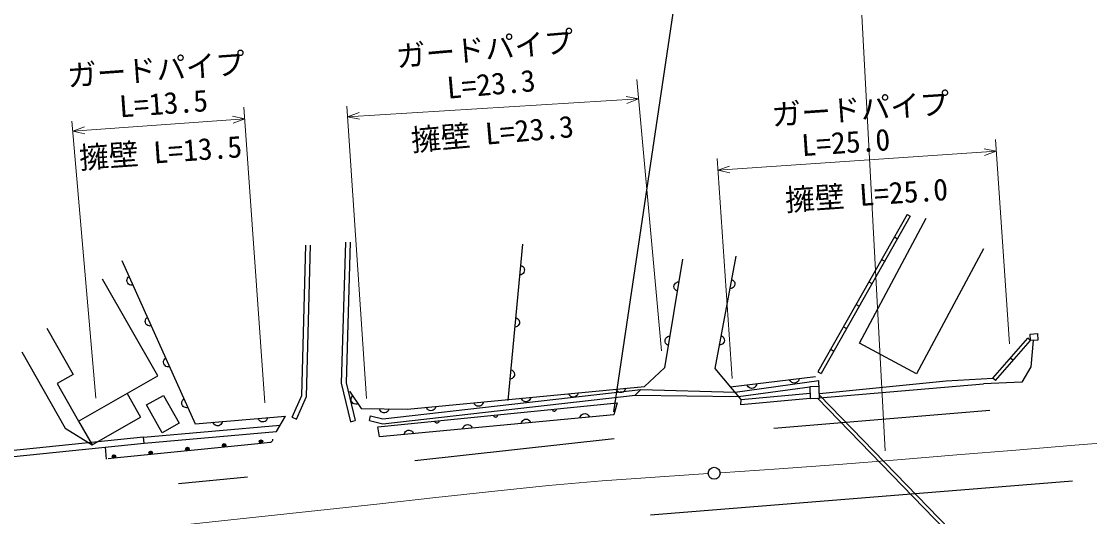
# Model space of a CAD drawing. Units: millimetres, scale not verified. Extents: x 40000 to 680000, y 20000 to 380000.
# Drawn here: x 387547 to 477442, y 277078 to 318759 of the extents above; entities that cross this region are included whole.
import ezdxf
from ezdxf.enums import TextEntityAlignment as Align

# ---------------------------------------------------------------- set-up
doc = ezdxf.new("R2010")
doc.units = ezdxf.units.MM
doc.header["$LTSCALE"] = 1000
doc.linetypes.add('CHAIN', pattern=[18.5, 12, -1.5, 3.5, -1.5])
for name, color, linetype, lineweight in [('M-BGD', 7, 'Continuous', 25), ('M-BMK', 2, 'CHAIN', 13), ('M-BMK-SRVR', 3, 'Continuous', 25), ('M-STR-HTXT', 7, 'Continuous', 13), ('M-STR-STRC', 7, 'Continuous', 25)]:
    doc.layers.add(name, color=color, linetype=linetype, lineweight=lineweight)
doc.styles.add('ＭＳ ゴシック', font='')
doc.styles.get('ＭＳ ゴシック').set_extended_font_data('MS Gothic')

msp = doc.modelspace()

# ---------------------------------------------------------------- linework, layer by layer
at = {"layer": 'M-BGD'}
for p, q in [((462081, 302508), (454582, 289272)), ((462342, 302360), (454843, 289124)), ((458073, 291666), (463698, 302184)), ((462081, 302508), (462342, 302360)), ((461010, 300617), (461271, 300469)), ((411143, 287276), (411483, 299937)), ((411540, 287186), (411883, 299927)), ((414811, 300176), (414468, 288308)), ((415211, 300164), (414870, 288349)), ((428500, 286849), (429751, 300010)), ((468499, 299616), (462874, 289098)), ((396007, 298640), (402160, 284899)), ((443183, 298733), (441673, 289599)), ((445926, 289549), (447688, 299010)), ((459939, 298726), (460200, 298578)), ((399024, 288920), (394380, 297060)), ((458867, 296835), (459128, 296687)), ((457796, 294944), (458057, 294797)), ((389683, 292952), (391913, 289043)), ((456725, 293054), (456986, 292906)), ((472425, 292435), (473045, 292482)), ((472467, 291890), (472425, 292435)), ((473045, 292482), (473086, 291937)), ((462874, 289098), (458073, 291666)), ((469304, 288740), (472242, 292088)), ((469530, 288542), (472467, 291890)), ((472467, 291890), (472242, 292088)), ((473086, 291937), (472467, 291890)), ((472699, 291908), (472499, 289674)), ((387581, 290955), (391244, 284515)), ((455654, 291163), (455915, 291015)), ((470998, 290216), (470773, 290414)), ((439987, 288040), (441673, 289599)), ((448115, 286932), (445926, 289549)), ((472499, 289674), (471744, 288391)), ((391913, 289043), (390557, 288269)), ((392356, 285116), (399024, 288920)), ((447231, 287989), (454381, 288869)), ((454582, 289272), (454843, 289124)), ((465378, 288517), (469304, 288740)), ((469530, 288542), (469304, 288740)), ((390557, 288269), (392356, 285116)), ((414468, 288308), (415247, 285068)), ((414870, 288349), (415636, 285161)), ((417975, 285298), (439689, 287765)), ((420034, 286134), (439987, 288040)), ((439192, 287306), (439689, 287765)), ((439689, 287765), (447602, 287546)), ((447602, 287546), (454667, 288523)), ((447905, 287184), (453903, 288014)), ((454683, 288039), (453903, 288014)), ((453903, 288014), (453935, 287019)), ((454715, 287044), (454667, 288523)), ((454702, 287449), (465378, 288517)), ((454714, 287083), (468523, 288265)), ((471744, 288391), (468523, 288265)), ((396440, 287446), (397575, 285457)), ((398090, 286479), (399513, 287277)), ((399513, 287277), (400829, 284931)), ((410334, 285448), (411143, 287276)), ((410699, 285286), (411540, 287186)), ((415157, 287641), (416133, 286178)), ((417951, 284892), (439192, 287306)), ((439192, 287306), (447905, 287184)), ((453935, 287019), (448090, 286479)), ((448090, 286479), (448115, 286932)), ((448115, 286932), (453921, 287459)), ((453935, 287019), (454715, 287044)), ((466368, 274869), (454532, 287038)), ((466786, 274869), (454707, 287288)), ((399407, 284132), (398090, 286479)), ((416133, 286178), (420034, 286134)), ((417551, 284626), (437681, 286666)), ((437681, 286666), (437415, 285646)), ((450867, 284535), (469055, 286040)), ((392356, 285116), (393491, 283127)), ((393491, 283127), (397575, 285457)), ((402160, 284899), (409773, 285545)), ((409006, 284252), (409773, 285545)), ((410334, 285448), (410699, 285286)), ((415247, 285068), (415636, 285161)), ((416842, 285158), (416935, 285547)), ((416842, 285158), (417951, 284892)), ((416935, 285547), (417975, 285298)), ((437415, 285646), (417684, 283784)), ((391244, 284515), (393491, 283127)), ((397831, 283769), (409320, 284782)), ((397875, 283271), (409006, 284252)), ((400829, 284931), (399407, 284132)), ((417684, 283784), (417551, 284626)), ((382869, 281716), (397875, 283271)), ((397831, 283769), (383364, 282270)), ((407722, 283240), (395352, 281988)), ((397875, 283271), (397831, 283769)), ((408219, 283290), (407722, 283240)), ((420666, 281809), (437430, 283640)), ((394715, 281906), (394617, 282933)), ((395352, 281988), (394855, 281938)), ((400769, 279855), (406588, 280425)), ((440498, 277243), (476013, 280095))]:
    msp.add_line(p, q, dxfattribs=at)
for points in [[(429581, 298214), (429669, 298174), (429742, 298119), (429823, 298035), (429862, 297942), (429881, 297846), (429869, 297723), (429833, 297632), (429776, 297549), (429681, 297480), (429599, 297439), (429505, 297418)], [(396940, 296557), (396843, 296549), (396752, 296560), (396641, 296594), (396561, 296655), (396497, 296729), (396446, 296842), (396433, 296939), (396441, 297039), (396490, 297146), (396541, 297222), (396613, 297287)], [(442741, 296055), (442655, 296102), (442586, 296162), (442511, 296251), (442478, 296346), (442466, 296443), (442486, 296565), (442529, 296654), (442591, 296733), (442691, 296795), (442775, 296830), (442871, 296844)], [(447320, 297038), (447405, 296990), (447473, 296928), (447545, 296838), (447577, 296742), (447587, 296645), (447564, 296523), (447519, 296435), (447456, 296358), (447355, 296297), (447270, 296264), (447174, 296252)], [(398478, 293122), (398381, 293113), (398290, 293125), (398179, 293159), (398099, 293219), (398035, 293294), (397984, 293407), (397972, 293504), (397979, 293604), (398028, 293711), (398079, 293787), (398151, 293852)], [(429163, 293828), (429252, 293787), (429325, 293732), (429405, 293648), (429445, 293556), (429464, 293459), (429452, 293336), (429415, 293245), (429359, 293162), (429264, 293093), (429182, 293052), (429088, 293031)], [(441986, 291488), (441900, 291535), (441831, 291595), (441757, 291684), (441724, 291779), (441711, 291876), (441731, 291998), (441774, 292086), (441836, 292165), (441936, 292228), (442020, 292263), (442116, 292277)], [(446440, 292307), (446524, 292259), (446592, 292198), (446665, 292107), (446696, 292011), (446706, 291914), (446683, 291792), (446639, 291705), (446575, 291627), (446475, 291566), (446389, 291533), (446293, 291521)], [(400016, 289686), (399919, 289678), (399828, 289690), (399717, 289723), (399637, 289784), (399573, 289858), (399522, 289972), (399510, 290069), (399517, 290169), (399566, 290276), (399617, 290352), (399689, 290417)], [(428746, 289441), (428835, 289400), (428908, 289345), (428988, 289261), (429028, 289169), (429047, 289073), (429035, 288949), (428998, 288858), (428942, 288775), (428847, 288706), (428765, 288666), (428671, 288644)], [(452990, 288698), (452970, 288603), (452932, 288520), (452867, 288423), (452786, 288365), (452696, 288325), (452573, 288310), (452476, 288326), (452383, 288363), (452295, 288441), (452237, 288513), (452196, 288600)], [(438390, 287888), (438367, 287793), (438326, 287711), (438259, 287616), (438176, 287560), (438085, 287523), (437962, 287511), (437865, 287530), (437773, 287570), (437687, 287650), (437632, 287723), (437593, 287812)], [(449415, 288258), (449395, 288163), (449357, 288080), (449292, 287983), (449210, 287925), (449120, 287885), (448997, 287870), (448901, 287886), (448807, 287923), (448719, 288001), (448662, 288073), (448621, 288160)], [(401554, 286251), (401457, 286243), (401366, 286255), (401255, 286288), (401175, 286349), (401111, 286423), (401061, 286536), (401048, 286634), (401056, 286733), (401104, 286841), (401156, 286916), (401227, 286981)], [(415867, 286577), (415772, 286553), (415681, 286549), (415566, 286564), (415477, 286610), (415401, 286673), (415333, 286776), (415304, 286870), (415295, 286970), (415325, 287083), (415363, 287167), (415423, 287243)], [(430409, 287125), (430386, 287031), (430345, 286948), (430278, 286854), (430195, 286797), (430104, 286761), (429981, 286749), (429884, 286768), (429792, 286807), (429706, 286887), (429651, 286960), (429612, 287049)], [(434399, 287507), (434376, 287412), (434336, 287330), (434269, 287235), (434185, 287179), (434095, 287142), (433971, 287130), (433875, 287149), (433783, 287188), (433697, 287269), (433642, 287342), (433603, 287430)], [(418483, 286151), (418450, 286060), (418402, 285982), (418325, 285895), (418236, 285848), (418142, 285821), (418018, 285823), (417924, 285852), (417837, 285901), (417760, 285990), (417712, 286068), (417684, 286161)], [(422428, 286363), (422405, 286268), (422364, 286186), (422297, 286091), (422214, 286035), (422123, 285998), (422000, 285986), (421903, 286005), (421811, 286044), (421725, 286125), (421670, 286198), (421631, 286286)], [(426418, 286744), (426395, 286649), (426355, 286567), (426288, 286472), (426205, 286416), (426114, 286379), (425990, 286367), (425894, 286386), (425802, 286426), (425716, 286506), (425661, 286579), (425622, 286668)], [(432187, 286109), (432207, 286065), (432235, 286029), (432278, 285989), (432324, 285969), (432373, 285959), (432434, 285965), (432479, 285985), (432521, 286013), (432555, 286061), (432574, 286102), (432585, 286150)], [(404462, 285094), (404437, 285000), (404396, 284918), (404328, 284824), (404244, 284768), (404153, 284733), (404029, 284722), (403933, 284742), (403842, 284782), (403757, 284864), (403702, 284937), (403664, 285026)], [(408268, 285417), (408244, 285323), (408203, 285241), (408134, 285147), (408051, 285092), (407959, 285056), (407836, 285045), (407740, 285065), (407648, 285106), (407563, 285187), (407508, 285260), (407471, 285349)], [(422329, 285110), (422348, 285066), (422376, 285030), (422419, 284990), (422466, 284970), (422514, 284960), (422576, 284967), (422621, 284986), (422662, 285015), (422697, 285062), (422716, 285103), (422727, 285151)], [(427258, 285610), (427278, 285566), (427306, 285529), (427349, 285489), (427395, 285470), (427443, 285460), (427505, 285466), (427550, 285486), (427591, 285514), (427626, 285562), (427645, 285603), (427656, 285650)], [(429618, 284910), (429641, 285005), (429682, 285087), (429749, 285182), (429832, 285238), (429923, 285275), (430047, 285286), (430143, 285267), (430235, 285228), (430321, 285147), (430376, 285074), (430414, 284985)], [(434551, 285376), (434574, 285470), (434614, 285553), (434682, 285647), (434765, 285703), (434856, 285740), (434979, 285752), (435075, 285733), (435168, 285693), (435253, 285613), (435309, 285540), (435347, 285451)], [(419753, 283979), (419776, 284074), (419816, 284156), (419884, 284251), (419967, 284307), (420058, 284343), (420181, 284355), (420277, 284336), (420369, 284297), (420455, 284216), (420510, 284143), (420549, 284054)], [(424685, 284445), (424708, 284539), (424749, 284621), (424816, 284716), (424899, 284772), (424990, 284809), (425114, 284821), (425210, 284802), (425302, 284762), (425388, 284682), (425443, 284609), (425482, 284520)], [(408692, 283589), (408691, 283543), (408682, 283490), (408659, 283438), (408634, 283403), (408597, 283366), (408554, 283339), (408511, 283324), (408468, 283315), (408219, 283290)]]:
    msp.add_lwpolyline(points, dxfattribs=at)
for centre, radius in [((404615, 283075), 149), ((404615, 283075), 132), ((404615, 283075), 115), ((404615, 283075), 96.8), ((407707, 283388), 149), ((407707, 283388), 132), ((407707, 283388), 115), ((407707, 283388), 96.8), ((407707, 283388), 79.5), ((407707, 283388), 58.5), ((407707, 283388), 40.5), ((407707, 283388), 23.3), ((407707, 283388), 4.5), ((395337, 282137), 149), ((398430, 282450), 149), ((398430, 282450), 132), ((398430, 282450), 115), ((398430, 282450), 96.8), ((398430, 282450), 79.5), ((398430, 282450), 58.5), ((398430, 282450), 40.5), ((398430, 282450), 23.3), ((398430, 282450), 4.5), ((401522, 282762), 149), ((401522, 282762), 132), ((401522, 282762), 115), ((401522, 282762), 96.8), ((401522, 282762), 79.5), ((401522, 282762), 58.5), ((401522, 282762), 40.5), ((401522, 282762), 23.3), ((401522, 282762), 4.5), ((404615, 283075), 79.5), ((404615, 283075), 58.5), ((404615, 283075), 40.5), ((404615, 283075), 23.3), ((404615, 283075), 4.5), ((395337, 282137), 132), ((395337, 282137), 115), ((395337, 282137), 96.8), ((395337, 282137), 79.5), ((395337, 282137), 58.5), ((395337, 282137), 40.5), ((395337, 282137), 23.3), ((395337, 282137), 4.5)]:
    msp.add_circle(centre, radius, dxfattribs=at)
at = {"layer": 'M-BMK'}
for points in [[(446347, 280762), (451324, 281110), (456309, 281473), (461280, 281860), (466259, 282266), (471228, 282678), (476208, 283091), (481179, 283497), (486161, 283896), (491134, 284285), (496118, 284665), (501093, 285036), (506078, 285399), (511054, 285755), (516041, 286106), (521019, 286454), (526006, 286803), (530983, 287156), (535970, 287514), (537964, 287657), (539969, 287802)], [(347949, 270642), (352906, 271211), (357872, 271780), (362829, 272343), (367797, 272889), (372760, 273408), (377735, 273909), (382700, 274405), (387674, 274912), (392635, 275438), (397604, 275980), (402562, 276526), (407531, 277063), (412489, 277595), (417457, 278137), (422414, 278691), (427383, 279235), (431898, 279692), (436418, 280089), (440882, 280412), (445349, 280697)]]:
    msp.add_lwpolyline(points, dxfattribs=at)
at = {"layer": 'M-BMK-SRVR'}
msp.add_circle((445848, 280729), 498, dxfattribs=at)
at = {"layer": 'M-STR-HTXT'}
for p, q in [((460230, 282626), (458274, 319269)), ((439327, 313856), (441417, 291031)), ((414992, 310715), (439476, 312229)), ((406268, 311549), (408034, 286659)), ((416601, 287031), (414929, 311633)), ((393820, 287037), (391805, 310372)), ((406339, 310551), (391879, 309518)), ((469519, 308823), (470693, 291607)), ((446157, 306227), (469587, 307825)), ((447352, 288700), (446089, 307225))]:
    msp.add_line(p, q, dxfattribs=at)
for points in [[(438454, 312428), (439476, 312229), (438504, 311857)], [(416013, 310516), (414992, 310715), (415963, 311086)], [(405321, 310767), (406339, 310551), (405362, 310196)], [(392897, 309303), (391879, 309518), (392856, 309874)], [(468570, 308044), (469587, 307825), (468609, 307473)], [(447175, 306009), (446157, 306227), (447136, 306580)]]:
    msp.add_lwpolyline(points, dxfattribs=at)
at = {"layer": 'M-STR-STRC'}
msp.add_line((437408, 285896), (444104, 330855), dxfattribs=at)

# ---------------------------------------------------------------- texts
at = {"layer": 'M-STR-HTXT', "style": 'ＭＳ ゴシック'}
for s, rotation, p in [('ガードパイプ', 5, (419205, 314343)), ('ガードパイプ', 4.1, (391511, 312721)), ('L=23.3', 5, (423474, 311697)), ('L=13.5', 4.1, (395886, 310127)), ('ガードパイプ', 3.9, (450783, 309417)), ('擁壁 L=23.3', 5, (420474, 307284)), ('L=25.0', 3.9, (453289, 306865)), ('擁壁 L=13.5 ', 4.1, (392526, 305800)), ('擁壁 L=25.0 ', 3.9, (451922, 302244))]:
    msp.add_text(s, height=1833, rotation=rotation, dxfattribs=at).set_placement(p, align=Align.BOTTOM_LEFT)

doc.saveas('drawing.dxf')
